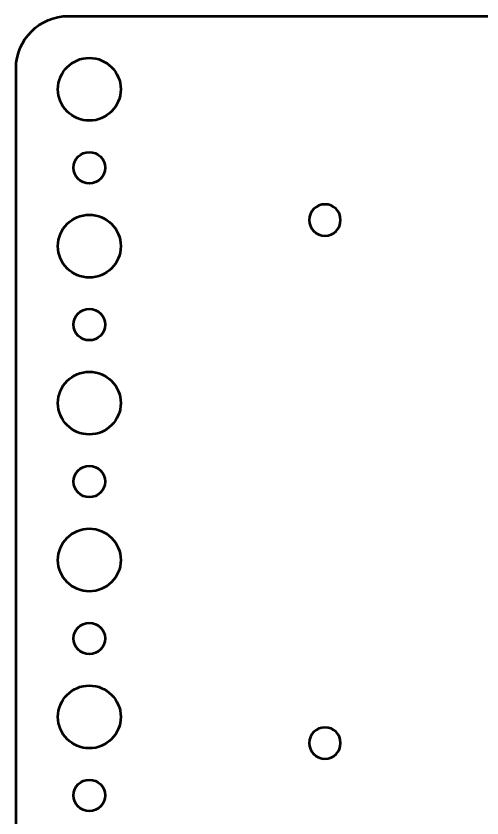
# Model space of a CAD drawing. Header units: centimetres. Extents: x -9.1 to 9.1, y -13.6 to 13.6.
# Drawn here: x 0.15 to 4.6, y -7.82 to -0.15 of the extents above; entities that cross this region are included whole.
import ezdxf

# ---------------------------------------------------------------- set-up
doc = ezdxf.new("R2010")
doc.units = ezdxf.units.CM
doc.header["$MEASUREMENT"] = 0
doc.layers.add('Layer 1', color=7, linetype='Continuous')

msp = doc.modelspace()

# ---------------------------------------------------------------- linework, layer by layer
at = {"layer": 'Layer 1', "lineweight": 53}
for centre, major_axis in [((0.85001, -0.84999), (0, 0.30001)), ((0.85, -1.6), (0, 0.15)), ((0.85001, -2.34999), (0, 0.30001)), ((0.85, -3.1), (0, 0.15)), ((0.85001, -3.84999), (0, 0.30001)), ((0.85, -4.6), (0, 0.15)), ((0.85001, -5.34999), (0, 0.30001)), ((0.85, -6.1), (0, 0.15)), ((0.85001, -6.84999), (0, 0.30001)), ((0.85, -7.6), (0, 0.15))]:
    msp.add_ellipse(centre, major_axis=major_axis, ratio=1, dxfattribs=at)
for points, knots in [([(0.15, -0.65), (0.15, -0.65), (0.15, -13.05), (0.15, -13.05), (0.15, -13.05), (0.15, -13.32614), (0.37386, -13.55), (0.65, -13.55), (0.65, -13.55), (0.65, -13.55), (8.55, -13.55), (8.55, -13.55), (8.55, -13.55), (8.82614, -13.55), (9.05, -13.32614), (9.05, -13.05), (9.05, -13.05), (9.05, -13.05), (9.05, -0.65), (9.05, -0.65), (9.05, -0.65), (9.05, -0.37386), (8.82614, -0.15), (8.55, -0.15), (8.55, -0.15), (8.55, -0.15), (0.65, -0.15), (0.65, -0.15), (0.65, -0.15), (0.37386, -0.15), (0.15, -0.37386), (0.15, -0.65)], [0, 0, 0, 0, 0.1111111, 0.1111111, 0.1111111, 0.1111111, 0.2222222, 0.2222222, 0.2222222, 0.2222222, 0.3333333, 0.3333333, 0.3333333, 0.3333333, 0.4444444, 0.4444444, 0.4444444, 0.4444444, 0.5555556, 0.5555556, 0.5555556, 0.5555556, 0.6666667, 0.6666667, 0.6666667, 0.6666667, 0.7777778, 0.7777778, 0.7777778, 0.7777778, 1, 1, 1, 1]), ([(3.25, -2.1), (3.25, -2.18284), (3.18284, -2.25), (3.1, -2.25), (3.1, -2.25), (3.01716, -2.25), (2.95, -2.18284), (2.95, -2.1), (2.95, -2.1), (2.95, -2.01716), (3.01716, -1.95), (3.1, -1.95), (3.1, -1.95), (3.18284, -1.95), (3.25, -2.01716), (3.25, -2.1)], [0, 0, 0, 0, 0.2, 0.2, 0.2, 0.2, 0.4, 0.4, 0.4, 0.4, 0.6, 0.6, 0.6, 0.6, 1, 1, 1, 1]), ([(3.25, -7.1), (3.25, -7.18284), (3.18284, -7.25), (3.1, -7.25), (3.1, -7.25), (3.01716, -7.25), (2.95, -7.18284), (2.95, -7.1), (2.95, -7.1), (2.95, -7.01716), (3.01716, -6.95), (3.1, -6.95), (3.1, -6.95), (3.18284, -6.95), (3.25, -7.01716), (3.25, -7.1)], [0, 0, 0, 0, 0.2, 0.2, 0.2, 0.2, 0.4, 0.4, 0.4, 0.4, 0.6, 0.6, 0.6, 0.6, 1, 1, 1, 1])]:
    msp.add_open_spline(points, degree=3, knots=knots, dxfattribs=at)

doc.saveas('drawing.dxf')
